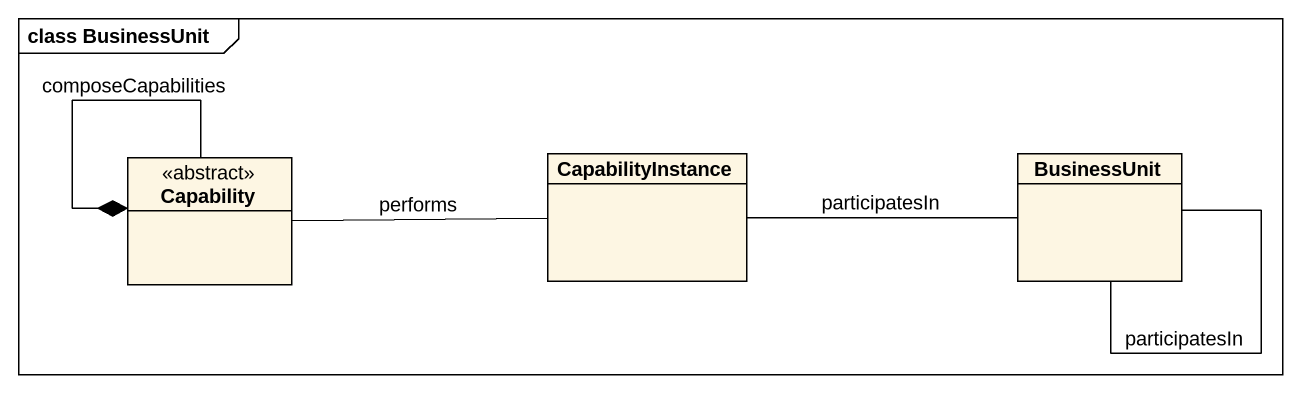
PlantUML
@startuml
mainframe class BusinessUnit
hide circle
hide empty members
class Capability <<abstract>>
class CapabilityInstance
class BusinessUnit
Capability --* Capability : composeCapabilities
CapabilityInstance -left- Capability : performs
CapabilityInstance -right- BusinessUnit : participatesIn
BusinessUnit -- BusinessUnit : participatesIn
@enduml
